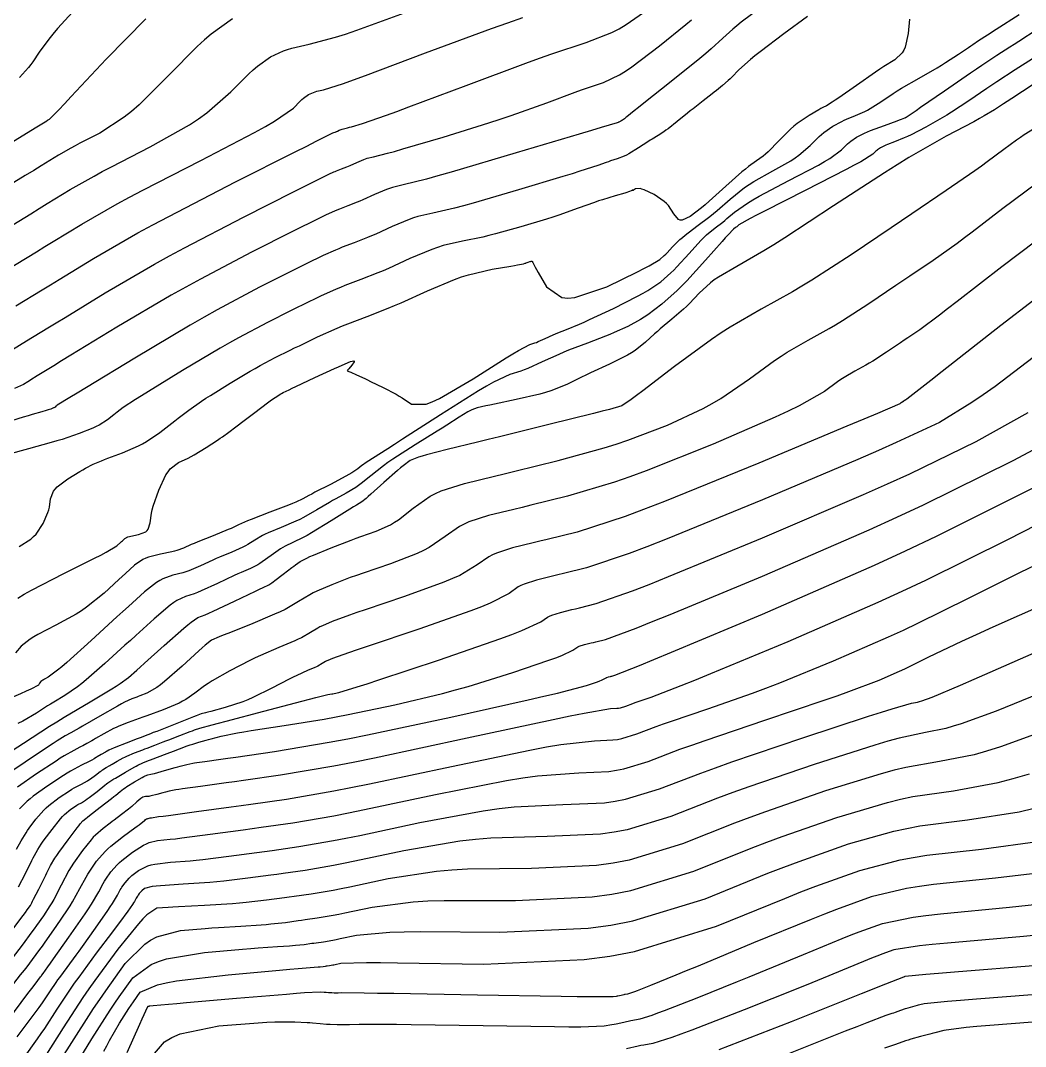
# Model space of a CAD drawing. Header units: metres. Extents: x 837475 to 838479, y 1189012 to 1191015.
# Drawn here: x 837658.2 to 837728.4, y 1190255.2 to 1190326.8 of the extents above; entities that cross this region are included whole.
import ezdxf

# ---------------------------------------------------------------- set-up
doc = ezdxf.new("R2010")
doc.units = ezdxf.units.M
doc.header["$LTSCALE"] = 0.3
doc.layers.add('COTAS 10', color=1, linetype='Continuous')
doc.layers.add('COTAS INT', color=252, linetype='Continuous')

msp = doc.modelspace()

# ---------------------------------------------------------------- linework, layer by layer
at = {"layer": 'COTAS 10'}
for points in [[(837657.892, 1190306.914), (837659.728, 1190308.038), (837660.301, 1190308.389), (837660.903, 1190308.756), (837663.312, 1190310.223), (837666.409, 1190312.001), (837667.444, 1190312.565), (837668.557, 1190313.16), (837673.216, 1190315.564), (837677.387, 1190317.669), (837678.19, 1190318.074), (837678.842, 1190318.403), (837679.928, 1190318.949), (837680.021, 1190318.99), (837680.073, 1190319.012), (837680.166, 1190319.047), (837680.267, 1190319.086), (837680.298, 1190319.099), (837680.33, 1190319.113), (837680.456, 1190319.171), (837680.585, 1190319.226), (837680.653, 1190319.248), (837680.767, 1190319.275), (837681.036, 1190319.343), (837681.166, 1190319.38), (837681.321, 1190319.424), (837682.084, 1190319.649), (837683.754, 1190320.224), (837684.482, 1190320.489), (837685.324, 1190320.8), (837689.323, 1190322.307), (837693.495, 1190323.865), (837694.447, 1190324.208), (837695.31, 1190324.513), (837697.693, 1190325.297), (837699.498, 1190326.008), (837699.998, 1190326.267), (837700.497, 1190326.553), (837702.297, 1190327.812)], [(837662.366, 1190328.011), (837660.802, 1190326.277), (837660.471, 1190325.89), (837660.183, 1190325.542), (837659.51, 1190324.62), (837659.066, 1190323.948), (837658.923, 1190323.759), (837658.771, 1190323.568), (837658.149, 1190322.866)], [(837658.123, 1190290.112), (837658.939, 1190290.625), (837659.129, 1190290.794), (837659.303, 1190290.974), (837659.8, 1190291.721), (837660.118, 1190292.483), (837660.18, 1190292.673), (837660.23, 1190292.853), (837660.314, 1190293.429), (837660.504, 1190293.959), (837660.621, 1190294.111), (837660.766, 1190294.265), (837661.522, 1190294.839), (837662.361, 1190295.352), (837662.56, 1190295.467), (837662.743, 1190295.571), (837663.28, 1190295.849), (837663.863, 1190296.095), (837664.075, 1190296.179), (837664.309, 1190296.269), (837665.335, 1190296.65), (837666.444, 1190297.125), (837666.73, 1190297.274), (837667.006, 1190297.431), (837667.929, 1190298.063), (837668.766, 1190298.719), (837668.989, 1190298.892), (837669.208, 1190299.06), (837669.967, 1190299.635), (837670.853, 1190300.256), (837671.152, 1190300.454), (837671.475, 1190300.663), (837672.837, 1190301.511), (837674.244, 1190302.346), (837674.595, 1190302.548), (837674.929, 1190302.736), (837675.996, 1190303.305), (837677.033, 1190303.819), (837677.347, 1190303.973), (837677.674, 1190304.131), (837678.952, 1190304.74), (837680.308, 1190305.348), (837680.683, 1190305.506), (837681.058, 1190305.659), (837682.409, 1190306.172), (837683.877, 1190306.741), (837684.324, 1190306.929), (837684.789, 1190307.13), (837686.618, 1190307.967), (837688.494, 1190308.76), (837688.989, 1190308.933), (837689.473, 1190309.087), (837691.136, 1190309.475), (837692.44, 1190309.688), (837692.699, 1190309.732), (837692.913, 1190309.769), (837693.319, 1190309.848), (837693.439, 1190309.886), (837693.475, 1190309.897), (837693.51, 1190309.91), (837693.645, 1190309.958), (837693.756, 1190309.998), (837693.776, 1190310.005), (837693.792, 1190310.01), (837693.811, 1190310.013), (837693.812, 1190310.011), (837693.858, 1190310.034), (837693.904, 1190310.035), (837693.916, 1190310.026), (837693.928, 1190310.014), (837693.97, 1190309.937), (837694.14, 1190309.614), (837694.233, 1190309.447), (837694.346, 1190309.245), (837694.921, 1190308.234), (837695.997, 1190307.486), (837696.426, 1190307.451), (837696.912, 1190307.49), (837699.141, 1190308.25), (837701.289, 1190309.299), (837701.724, 1190309.519), (837702.09, 1190309.709), (837702.835, 1190310.143), (837703.151, 1190310.425), (837703.246, 1190310.519), (837703.345, 1190310.62), (837703.73, 1190311.042), (837704.236, 1190311.546), (837704.411, 1190311.697), (837704.601, 1190311.855), (837705.417, 1190312.468), (837706.331, 1190313.153), (837706.584, 1190313.356), (837706.836, 1190313.564), (837707.749, 1190314.364), (837708.759, 1190315.177), (837709.074, 1190315.394), (837709.404, 1190315.606), (837710.722, 1190316.344), (837711.984, 1190317.051), (837712.279, 1190317.244), (837712.549, 1190317.436), (837713.327, 1190318.122), (837713.949, 1190318.74), (837714.121, 1190318.889), (837714.294, 1190319.029), (837714.915, 1190319.456), (837715.535, 1190319.792), (837715.706, 1190319.875), (837715.877, 1190319.954), (837716.494, 1190320.201), (837717.139, 1190320.483), (837717.327, 1190320.583), (837717.52, 1190320.693), (837718.254, 1190321.171), (837719.131, 1190321.753), (837719.415, 1190321.929), (837719.716, 1190322.111), (837720.949, 1190322.823), (837722.188, 1190323.536), (837722.493, 1190323.719), (837722.781, 1190323.896), (837723.682, 1190324.486), (837724.38, 1190324.966), (837724.539, 1190325.075), (837724.684, 1190325.173), (837725.086, 1190325.439), (837725.707, 1190325.839), (837726.323, 1190326.236), (837727.923, 1190327.267)], [(837656.844, 1190275.34), (837658.413, 1190276.364), (837660.24, 1190277.553), (837660.745, 1190277.871), (837661.249, 1190278.183), (837663.066, 1190279.267), (837664.582, 1190280.165), (837664.897, 1190280.359), (837665.166, 1190280.531), (837665.759, 1190280.954), (837666.32, 1190281.463), (837666.568, 1190281.688), (837666.858, 1190281.95), (837668.241, 1190283.201), (837669.605, 1190284.406), (837669.882, 1190284.638), (837670.115, 1190284.827), (837670.595, 1190285.146), (837671.105, 1190285.342), (837671.358, 1190285.454), (837671.659, 1190285.591), (837673.15, 1190286.292), (837674.617, 1190286.992), (837674.904, 1190287.128), (837675.138, 1190287.239), (837675.55, 1190287.432), (837675.748, 1190287.562), (837675.846, 1190287.634), (837675.963, 1190287.722), (837676.544, 1190288.168), (837677.154, 1190288.637), (837677.29, 1190288.74), (837677.411, 1190288.831), (837677.727, 1190289.062), (837678.197, 1190289.301), (837678.414, 1190289.398), (837678.669, 1190289.508), (837679.907, 1190290.015), (837681.292, 1190290.555), (837681.64, 1190290.687), (837681.972, 1190290.81), (837683.044, 1190291.187), (837684.029, 1190291.63), (837684.307, 1190291.794), (837684.586, 1190291.977), (837685.614, 1190292.788), (837686.799, 1190293.618), (837687.178, 1190293.813), (837687.58, 1190293.993), (837689.214, 1190294.516), (837691.297, 1190295.02), (837691.982, 1190295.187), (837692.713, 1190295.367), (837695.743, 1190296.117), (837698.942, 1190297), (837699.78, 1190297.264), (837700.597, 1190297.536), (837703.376, 1190298.588), (837705.862, 1190299.755), (837706.495, 1190300.099), (837707.104, 1190300.453), (837709.102, 1190301.809), (837710.847, 1190303.085), (837711.297, 1190303.388), (837711.732, 1190303.67), (837713.181, 1190304.506), (837714.656, 1190305.324), (837715.108, 1190305.594), (837715.578, 1190305.882), (837717.43, 1190307.081), (837719.317, 1190308.349), (837719.809, 1190308.681), (837720.288, 1190309.005), (837721.908, 1190310.107), (837723.588, 1190311.301), (837724.104, 1190311.682), (837724.643, 1190312.087), (837726.773, 1190313.731), (837729.138, 1190315.483)], [(837658.073, 1190266.332), (837658.551, 1190267.275), (837659.002, 1190268.169), (837659.1, 1190268.362), (837659.188, 1190268.531), (837659.409, 1190268.943), (837659.653, 1190269.316), (837659.755, 1190269.46), (837659.872, 1190269.622), (837660.416, 1190270.353), (837661.005, 1190271.084), (837661.15, 1190271.246), (837661.287, 1190271.389), (837661.715, 1190271.758), (837662.059, 1190271.982), (837662.142, 1190272.033), (837662.221, 1190272.08), (837662.463, 1190272.213), (837662.758, 1190272.397), (837662.87, 1190272.476), (837662.995, 1190272.569), (837663.559, 1190273.006), (837664.102, 1190273.434), (837664.215, 1190273.521), (837664.31, 1190273.594), (837664.519, 1190273.744), (837664.736, 1190273.873), (837664.837, 1190273.933), (837664.956, 1190274.004), (837665.532, 1190274.349), (837666.139, 1190274.701), (837666.277, 1190274.777), (837666.402, 1190274.844), (837666.744, 1190275.005), (837667.134, 1190275.154), (837667.288, 1190275.213), (837667.464, 1190275.279), (837668.266, 1190275.582), (837669.065, 1190275.884), (837669.238, 1190275.949), (837669.39, 1190276.007), (837669.764, 1190276.152), (837670.045, 1190276.252), (837670.138, 1190276.282), (837670.237, 1190276.312), (837670.65, 1190276.431), (837671.168, 1190276.572), (837671.334, 1190276.617), (837671.509, 1190276.664), (837672.22, 1190276.855), (837673.363, 1190277.095), (837673.81, 1190277.174), (837674.313, 1190277.257), (837676.604, 1190277.604), (837679.409, 1190278.056), (837680.237, 1190278.207), (837681.087, 1190278.369), (837684.344, 1190279.045), (837687.678, 1190279.846), (837688.576, 1190280.086), (837689.464, 1190280.335), (837692.583, 1190281.3), (837695.081, 1190282.16), (837695.578, 1190282.342), (837695.99, 1190282.5), (837696.775, 1190282.867), (837697.04, 1190283.053), (837697.125, 1190283.097), (837697.215, 1190283.137), (837697.582, 1190283.255), (837698.049, 1190283.368), (837698.202, 1190283.405), (837698.366, 1190283.445), (837699.046, 1190283.613), (837701.18, 1190284.404), (837702.261, 1190284.837), (837703.555, 1190285.363), (837710, 1190288.035), (837717.448, 1190291.266), (837719.374, 1190292.145), (837721.242, 1190293.017), (837727.497, 1190296.109), (837732.473, 1190298.76)], [(837657.987, 1190255.858), (837659.241, 1190257.55), (837659.51, 1190257.92), (837659.745, 1190258.248), (837660.312, 1190259.077), (837660.698, 1190259.663), (837660.819, 1190259.837), (837660.947, 1190260.016), (837661.458, 1190260.707), (837662.1, 1190261.57), (837662.309, 1190261.857), (837662.532, 1190262.166), (837663.451, 1190263.456), (837664.299, 1190264.678), (837664.477, 1190264.944), (837664.631, 1190265.178), (837664.98, 1190265.763), (837665.176, 1190266.127), (837665.233, 1190266.222), (837665.291, 1190266.314), (837665.507, 1190266.626), (837665.787, 1190266.938), (837665.885, 1190267.03), (837665.992, 1190267.124), (837666.451, 1190267.486), (837667.106, 1190267.803), (837667.337, 1190267.869), (837667.588, 1190267.925), (837668.673, 1190268.051), (837670.044, 1190268.154), (837670.476, 1190268.197), (837670.93, 1190268.245), (837672.761, 1190268.471), (837674.713, 1190268.736), (837675.245, 1190268.809), (837675.772, 1190268.882), (837677.644, 1190269.147), (837680.06, 1190269.564), (837680.93, 1190269.734), (837681.889, 1190269.927), (837686.078, 1190270.82), (837690.508, 1190271.65), (837691.617, 1190271.803), (837692.676, 1190271.923), (837696.078, 1190272.079), (837698.981, 1190272.211), (837699.725, 1190272.316), (837700.443, 1190272.45), (837702.821, 1190273.18), (837705.699, 1190274.287), (837706.732, 1190274.658), (837707.868, 1190275.059), (837712.821, 1190276.74), (837717.405, 1190278.246), (837718.307, 1190278.535), (837719.05, 1190278.769), (837720.406, 1190279.155), (837720.821, 1190279.238), (837720.971, 1190279.282), (837721.135, 1190279.333), (837721.854, 1190279.594), (837723.822, 1190280.43), (837724.774, 1190280.844), (837725.903, 1190281.338), (837731.449, 1190283.784)], [(837664.031, 1190254.868), (837664.225, 1190255.246), (837664.42, 1190255.611), (837665.124, 1190256.82), (837665.775, 1190257.834), (837665.936, 1190258.075), (837666.089, 1190258.3), (837666.571, 1190258.972), (837667.772, 1190259.503), (837668.379, 1190259.638), (837669.104, 1190259.769), (837672.71, 1190260.201), (837676.293, 1190260.525), (837677.004, 1190260.589), (837677.592, 1190260.641), (837678.7, 1190260.732), (837678.985, 1190260.75), (837679.055, 1190260.755), (837679.122, 1190260.761), (837679.33, 1190260.784), (837679.511, 1190260.809), (837679.56, 1190260.815), (837679.609, 1190260.822), (837679.782, 1190260.847), (837680.006, 1190260.885), (837680.086, 1190260.901), (837680.175, 1190260.919), (837680.563, 1190261.002), (837682.364, 1190261.051), (837683.344, 1190261.048), (837684.532, 1190261.037), (837690.563, 1190260.939), (837697.548, 1190261.257), (837699.338, 1190261.508), (837701.066, 1190261.831), (837706.79, 1190263.587), (837711.558, 1190265.535), (837712.685, 1190265.979), (837713.727, 1190266.381), (837716.79, 1190267.486), (837719.624, 1190268.223), (837720.521, 1190268.392), (837721.468, 1190268.547), (837725.296, 1190268.98), (837729.353, 1190269.531)], [(837711.736, 1190254.659), (837715.807, 1190256.274), (837716.622, 1190256.595), (837717.301, 1190256.862), (837718.629, 1190257.367), (837719.057, 1190257.511), (837719.168, 1190257.55), (837719.278, 1190257.588), (837719.649, 1190257.719), (837719.995, 1190257.838), (837720.088, 1190257.868), (837720.18, 1190257.897), (837720.504, 1190257.99), (837720.818, 1190258.072), (837720.904, 1190258.095), (837720.99, 1190258.117), (837721.298, 1190258.195), (837722.914, 1190258.358), (837723.824, 1190258.433), (837724.936, 1190258.521), (837730.622, 1190258.948)]]:
    msp.add_lwpolyline(points, dxfattribs=at)
at = {"layer": 'COTAS INT'}
for points in [[(837709.948, 1190327.801), (837708.519, 1190326.718), (837708.207, 1190326.47), (837707.931, 1190326.244), (837707.239, 1190325.613), (837706.41, 1190324.854), (837706.048, 1190324.547), (837705.628, 1190324.197), (837703.636, 1190322.584), (837701.72, 1190321.057), (837701.349, 1190320.761), (837701.047, 1190320.521), (837700.532, 1190320.112), (837700.469, 1190320.062), (837700.451, 1190320.048), (837700.433, 1190320.033), (837700.368, 1190319.981), (837700.31, 1190319.935), (837700.297, 1190319.925), (837700.284, 1190319.916), (837700.247, 1190319.892), (837700.209, 1190319.869), (837700.197, 1190319.861), (837700.182, 1190319.852), (837700.122, 1190319.813), (837700.061, 1190319.775), (837700.031, 1190319.76), (837699.987, 1190319.743), (837699.945, 1190319.73), (837699.932, 1190319.725), (837699.918, 1190319.721), (837699.864, 1190319.701), (837698.745, 1190319.364), (837698.061, 1190319.159), (837697.214, 1190318.906), (837692.801, 1190317.587), (837688.262, 1190316.25), (837687.335, 1190315.985), (837686.552, 1190315.766), (837684.915, 1190315.355), (837684.181, 1190315.184), (837683.967, 1190315.116), (837683.749, 1190315.039), (837682.921, 1190314.689), (837682.114, 1190314.32), (837681.908, 1190314.231), (837681.711, 1190314.148), (837681.063, 1190313.897), (837680.467, 1190313.671), (837680.301, 1190313.603), (837680.136, 1190313.534), (837679.538, 1190313.265), (837678.375, 1190312.694), (837677.853, 1190312.434), (837677.245, 1190312.129), (837674.328, 1190310.661), (837670.771, 1190308.787), (837669.759, 1190308.227), (837668.736, 1190307.649), (837664.942, 1190305.412), (837661.735, 1190303.462), (837661.081, 1190303.064), (837660.529, 1190302.728), (837659.382, 1190302.028), (837658.939, 1190301.752), (837658.831, 1190301.683), (837658.729, 1190301.617), (837658.415, 1190301.408), (837657.792, 1190301.131)], [(837654.913, 1190316.687), (837659.24, 1190319.344), (837660.053, 1190319.844), (837660.105, 1190319.873), (837660.123, 1190319.883), (837660.143, 1190319.894), (837660.229, 1190319.938), (837660.895, 1190320.612), (837661.28, 1190321.019), (837661.753, 1190321.523), (837664.189, 1190324.139), (837666.96, 1190326.947)], [(837672.999, 1190326.945), (837671.518, 1190325.889), (837671.048, 1190325.485), (837670.552, 1190325.033), (837668.545, 1190322.999), (837666.485, 1190320.954), (837665.956, 1190320.495), (837665.445, 1190320.083), (837663.75, 1190318.983), (837662.348, 1190318.262), (837662.022, 1190318.088), (837661.723, 1190317.927), (837660.868, 1190317.438), (837659.655, 1190316.697), (837659.131, 1190316.376), (837658.526, 1190316.004), (837655.658, 1190314.244)], [(837656.403, 1190311.8), (837658.926, 1190313.349), (837659.521, 1190313.713), (837660.071, 1190314.05), (837661.683, 1190315.033), (837663.341, 1190315.98), (837663.921, 1190316.293), (837664.553, 1190316.629), (837667.271, 1190318.028), (837669.996, 1190319.555), (837670.631, 1190319.972), (837671.216, 1190320.386), (837672.9, 1190321.859), (837674.145, 1190323.119), (837674.452, 1190323.399), (837674.743, 1190323.65), (837675.661, 1190324.304), (837676.568, 1190324.718), (837676.852, 1190324.816), (837677.151, 1190324.907), (837678.35, 1190325.178), (837680.196, 1190325.666), (837680.903, 1190325.894), (837681.696, 1190326.163), (837685.264, 1190327.468)], [(837713.139, 1190327.13), (837711.489, 1190325.911), (837709.838, 1190324.66), (837709.478, 1190324.374), (837709.16, 1190324.113), (837708.36, 1190323.385), (837707.865, 1190322.877), (837707.739, 1190322.755), (837707.617, 1190322.64), (837707.217, 1190322.294), (837706.784, 1190321.951), (837706.641, 1190321.839), (837706.488, 1190321.72), (837705.855, 1190321.229), (837705.154, 1190320.68), (837704.959, 1190320.525), (837704.764, 1190320.368), (837704.053, 1190319.791), (837703.415, 1190319.284), (837703.264, 1190319.171), (837703.125, 1190319.071), (837702.717, 1190318.808), (837702.304, 1190318.563), (837702.162, 1190318.474), (837702.007, 1190318.376), (837701.345, 1190317.946), (837700.666, 1190317.528), (837700.5, 1190317.439), (837700.343, 1190317.36), (837699.859, 1190317.169), (837699.394, 1190317.028), (837699.25, 1190316.98), (837699.099, 1190316.929), (837698.501, 1190316.716), (837697.263, 1190316.31), (837696.71, 1190316.137), (837696.065, 1190315.939), (837692.974, 1190315.007), (837689.812, 1190314.09), (837689.123, 1190313.901), (837688.515, 1190313.74), (837686.988, 1190313.395), (837685.945, 1190313.151), (837685.641, 1190313.055), (837685.33, 1190312.946), (837684.153, 1190312.449), (837683.005, 1190311.924), (837682.714, 1190311.797), (837682.433, 1190311.679), (837681.512, 1190311.322), (837680.664, 1190311), (837680.428, 1190310.904), (837680.193, 1190310.805), (837679.343, 1190310.423), (837678.141, 1190309.839), (837677.684, 1190309.613), (837677.174, 1190309.359), (837674.884, 1190308.209), (837671.944, 1190306.64), (837671.024, 1190306.122), (837670.057, 1190305.568), (837666.184, 1190303.267), (837662.816, 1190301.217), (837662.168, 1190300.823), (837661.644, 1190300.503), (837660.781, 1190299.971), (837660.721, 1190299.926), (837660.687, 1190299.9), (837660.621, 1190299.848), (837660.536, 1190299.794), (837660.507, 1190299.779), (837660.475, 1190299.764), (837660.337, 1190299.708), (837660.143, 1190299.645), (837660.076, 1190299.625), (837660.004, 1190299.604), (837659.692, 1190299.519), (837659.029, 1190299.325), (837658.734, 1190299.236), (837658.39, 1190299.131), (837656.749, 1190298.621)], [(837657.147, 1190309.357), (837659.327, 1190310.694), (837659.911, 1190311.051), (837660.487, 1190311.403), (837662.497, 1190312.628), (837664.959, 1190314.033), (837665.82, 1190314.498), (837666.758, 1190314.997), (837670.792, 1190317.073), (837674.546, 1190319.027), (837675.307, 1190319.448), (837675.948, 1190319.817), (837677.256, 1190320.718), (837677.737, 1190321.206), (837677.856, 1190321.314), (837677.968, 1190321.411), (837678.323, 1190321.664), (837678.673, 1190321.823), (837678.783, 1190321.861), (837678.899, 1190321.897), (837679.362, 1190322.001), (837680.757, 1190322.449), (837681.46, 1190322.701), (837682.3, 1190323.008), (837686.478, 1190324.578), (837691.099, 1190326.29), (837692.218, 1190326.687), (837693.267, 1190327.051)], [(837720.267, 1190326.941), (837720.168, 1190325.93), (837719.957, 1190324.982), (837719.865, 1190324.772), (837719.758, 1190324.585), (837719.25, 1190324.099), (837718.47, 1190323.619), (837718.192, 1190323.435), (837717.886, 1190323.23), (837716.559, 1190322.307), (837715.325, 1190321.441), (837715.078, 1190321.272), (837714.873, 1190321.133), (837714.475, 1190320.888), (837714.209, 1190320.756), (837714.087, 1190320.689), (837713.944, 1190320.608), (837713.253, 1190320.208), (837712.425, 1190319.639), (837712.195, 1190319.452), (837711.966, 1190319.253), (837711.136, 1190318.43), (837710.395, 1190317.664), (837710.22, 1190317.502), (837710.06, 1190317.36), (837709.592, 1190317.03), (837709.034, 1190316.643), (837708.815, 1190316.467), (837708.569, 1190316.26), (837707.451, 1190315.264), (837706.28, 1190314.216), (837706.001, 1190313.976), (837705.741, 1190313.758), (837704.963, 1190313.154), (837704.391, 1190312.902), (837704.26, 1190312.907), (837704.14, 1190312.943), (837703.81, 1190313.343), (837703.445, 1190313.919), (837703.305, 1190314.067), (837703.147, 1190314.21), (837702.437, 1190314.684), (837701.738, 1190315.013), (837701.588, 1190315.065), (837701.456, 1190315.1), (837701.138, 1190315.083), (837700.992, 1190314.992), (837700.969, 1190314.979), (837700.954, 1190314.972), (837700.962, 1190314.993), (837700.987, 1190315.025), (837700.983, 1190315.025), (837700.973, 1190315.021), (837700.898, 1190314.975), (837700.653, 1190314.873), (837700.537, 1190314.834), (837700.399, 1190314.791), (837699.73, 1190314.595), (837698.842, 1190314.325), (837698.568, 1190314.235), (837698.28, 1190314.138), (837697.138, 1190313.73), (837695.781, 1190313.255), (837695.358, 1190313.116), (837694.915, 1190312.973), (837693.146, 1190312.427), (837691.363, 1190311.93), (837690.911, 1190311.817), (837690.477, 1190311.714), (837689.062, 1190311.435), (837687.709, 1190311.119), (837687.315, 1190310.994), (837686.912, 1190310.853), (837685.385, 1190310.208), (837683.897, 1190309.527), (837683.519, 1190309.363), (837683.155, 1190309.21), (837681.961, 1190308.747), (837680.861, 1190308.33), (837680.556, 1190308.205), (837680.251, 1190308.077), (837679.147, 1190307.581), (837677.907, 1190306.985), (837677.516, 1190306.793), (837677.103, 1190306.589), (837675.44, 1190305.757), (837673.436, 1190304.688), (837672.809, 1190304.335), (837672.15, 1190303.957), (837669.51, 1190302.389), (837667.145, 1190300.94), (837666.66, 1190300.638), (837666.248, 1190300.379), (837665.374, 1190299.803), (837664.965, 1190299.493), (837664.847, 1190299.403), (837664.727, 1190299.31), (837664.275, 1190298.956), (837663.692, 1190298.584), (837663.488, 1190298.479), (837663.267, 1190298.374), (837662.316, 1190297.99), (837661.121, 1190297.59), (837660.745, 1190297.475), (837660.35, 1190297.358), (837658.763, 1190296.92), (837657.328, 1190296.52)], [(837657.661, 1190303.863), (837658.637, 1190304.471), (837660.128, 1190305.383), (837660.691, 1190305.726), (837661.319, 1190306.109), (837664.127, 1190307.817), (837667.572, 1190309.825), (837668.602, 1190310.396), (837669.664, 1190310.973), (837673.772, 1190313.113), (837677.316, 1190314.899), (837678.022, 1190315.254), (837678.608, 1190315.548), (837679.733, 1190316.107), (837680.079, 1190316.262), (837680.174, 1190316.302), (837680.27, 1190316.341), (837680.615, 1190316.472), (837680.989, 1190316.617), (837681.103, 1190316.665), (837681.222, 1190316.717), (837681.688, 1190316.93), (837682.167, 1190317.132), (837682.293, 1190317.177), (837682.417, 1190317.216), (837682.841, 1190317.315), (837683.836, 1190317.567), (837684.319, 1190317.703), (837684.893, 1190317.867), (837687.715, 1190318.699), (837690.899, 1190319.686), (837691.7, 1190319.948), (837692.466, 1190320.205), (837694.942, 1190321.093), (837696.919, 1190321.831), (837697.369, 1190321.993), (837697.778, 1190322.138), (837698.907, 1190322.509), (837700.027, 1190323.057), (837700.43, 1190323.312), (837700.874, 1190323.613), (837702.813, 1190325.076), (837704.66, 1190326.569), (837705.046, 1190326.889)], [(837658.027, 1190286.497), (837658.47, 1190286.774), (837658.968, 1190287.065), (837661.225, 1190288.225), (837663.387, 1190289.282), (837663.825, 1190289.507), (837664.193, 1190289.702), (837664.943, 1190290.163), (837665.205, 1190290.403), (837665.267, 1190290.459), (837665.323, 1190290.51), (837665.484, 1190290.656), (837665.711, 1190290.771), (837665.808, 1190290.802), (837665.92, 1190290.833), (837666.449, 1190290.943), (837666.953, 1190291.133), (837667.05, 1190291.215), (837667.127, 1190291.31), (837667.251, 1190291.756), (837667.345, 1190292.428), (837667.404, 1190292.665), (837667.477, 1190292.924), (837667.86, 1190294.04), (837668.363, 1190295.102), (837668.511, 1190295.326), (837668.664, 1190295.52), (837669.25, 1190295.969), (837669.918, 1190296.283), (837670.123, 1190296.393), (837670.337, 1190296.512), (837671.179, 1190297.024), (837671.969, 1190297.54), (837672.148, 1190297.661), (837672.311, 1190297.773), (837672.76, 1190298.102), (837673.242, 1190298.474), (837673.426, 1190298.614), (837673.632, 1190298.77), (837674.559, 1190299.466), (837675.457, 1190300.132), (837675.644, 1190300.269), (837675.805, 1190300.385), (837676.164, 1190300.633), (837676.337, 1190300.736), (837676.38, 1190300.76), (837676.421, 1190300.783), (837676.552, 1190300.853), (837676.962, 1190301.05), (837677.179, 1190301.152), (837677.44, 1190301.276), (837678.757, 1190301.898), (837680.119, 1190302.532), (837680.409, 1190302.664), (837680.661, 1190302.777), (837681.255, 1190303.025), (837681.48, 1190303.062), (837681.499, 1190303.042), (837681.499, 1190303.008), (837681.344, 1190302.776), (837681.125, 1190302.52), (837681.086, 1190302.471), (837681.055, 1190302.433), (837681.02, 1190302.372), (837681.134, 1190302.332), (837681.197, 1190302.306), (837681.274, 1190302.273), (837681.665, 1190302.099), (837682.243, 1190301.83), (837682.438, 1190301.737), (837682.647, 1190301.636), (837683.526, 1190301.206), (837684.423, 1190300.735), (837684.645, 1190300.608), (837684.854, 1190300.483), (837685.511, 1190300.044), (837686.522, 1190300.053), (837686.955, 1190300.21), (837687.454, 1190300.435), (837689.806, 1190301.804), (837692.107, 1190303.273), (837692.573, 1190303.559), (837692.965, 1190303.794), (837693.763, 1190304.21), (837694.119, 1190304.321), (837694.232, 1190304.364), (837694.352, 1190304.413), (837694.836, 1190304.632), (837695.385, 1190304.882), (837695.545, 1190304.95), (837695.709, 1190305.018), (837696.331, 1190305.258), (837697.228, 1190305.628), (837697.564, 1190305.779), (837697.939, 1190305.949), (837699.614, 1190306.738), (837701.29, 1190307.582), (837701.666, 1190307.789), (837702.003, 1190307.983), (837702.903, 1190308.584), (837703.601, 1190309.207), (837703.812, 1190309.415), (837704.03, 1190309.638), (837704.881, 1190310.573), (837705.707, 1190311.478), (837705.91, 1190311.683), (837706.102, 1190311.868), (837706.702, 1190312.371), (837707.229, 1190312.766), (837707.374, 1190312.883), (837707.52, 1190313.003), (837708.046, 1190313.464), (837708.949, 1190314.094), (837709.333, 1190314.321), (837709.774, 1190314.57), (837711.852, 1190315.658), (837713.909, 1190316.741), (837714.337, 1190316.987), (837714.704, 1190317.209), (837715.518, 1190317.815), (837715.933, 1190318.227), (837716.048, 1190318.326), (837716.162, 1190318.419), (837716.577, 1190318.704), (837717.125, 1190318.976), (837717.325, 1190319.062), (837717.545, 1190319.152), (837718.513, 1190319.514), (837719.404, 1190319.832), (837719.576, 1190319.894), (837719.715, 1190319.945), (837719.949, 1190320.034), (837719.975, 1190320.051), (837719.983, 1190320.056), (837719.992, 1190320.061), (837720.028, 1190320.082), (837720.463, 1190320.38), (837720.723, 1190320.559), (837721.044, 1190320.781), (837722.709, 1190321.935), (837724.523, 1190323.184), (837724.938, 1190323.467), (837725.314, 1190323.722), (837726.359, 1190324.414), (837727.276, 1190325.003), (837727.572, 1190325.194), (837727.887, 1190325.397), (837729.175, 1190326.227)], [(837728.845, 1190324.168), (837727.633, 1190323.388), (837726.355, 1190322.555), (837726.005, 1190322.322), (837725.657, 1190322.089), (837724.414, 1190321.24), (837723.201, 1190320.435), (837722.872, 1190320.23), (837722.546, 1190320.033), (837721.395, 1190319.385), (837720.374, 1190318.865), (837720.131, 1190318.748), (837719.904, 1190318.643), (837719.227, 1190318.364), (837718.73, 1190318.179), (837718.618, 1190318.133), (837718.516, 1190318.089), (837718.238, 1190317.952), (837718.031, 1190317.81), (837717.974, 1190317.763), (837717.916, 1190317.713), (837717.709, 1190317.507), (837716.858, 1190316.981), (837716.395, 1190316.729), (837715.833, 1190316.431), (837712.982, 1190314.973), (837710.145, 1190313.533), (837709.592, 1190313.248), (837709.139, 1190313.011), (837708.343, 1190312.564), (837708.204, 1190312.442), (837708.165, 1190312.41), (837708.127, 1190312.379), (837707.987, 1190312.275), (837707.603, 1190311.882), (837707.409, 1190311.669), (837707.178, 1190311.411), (837706.032, 1190310.103), (837704.715, 1190308.656), (837704.377, 1190308.31), (837704.051, 1190307.988), (837702.97, 1190307.024), (837701.995, 1190306.294), (837701.736, 1190306.119), (837701.481, 1190305.957), (837700.601, 1190305.471), (837699.651, 1190305.046), (837699.353, 1190304.922), (837699.04, 1190304.796), (837697.78, 1190304.316), (837696.47, 1190303.812), (837696.125, 1190303.669), (837695.788, 1190303.526), (837694.632, 1190302.998), (837693.613, 1190302.537), (837693.362, 1190302.435), (837693.124, 1190302.344), (837692.374, 1190302.11), (837691.226, 1190301.581), (837690.737, 1190301.305), (837690.173, 1190300.972), (837687.517, 1190299.301), (837684.878, 1190297.591), (837684.325, 1190297.234), (837683.849, 1190296.927), (837682.77, 1190296.241), (837682.264, 1190295.915), (837682.148, 1190295.836), (837682.044, 1190295.762), (837681.755, 1190295.533), (837681.328, 1190295.246), (837681.136, 1190295.135), (837680.913, 1190295.01), (837679.84, 1190294.444), (837678.765, 1190293.889), (837678.54, 1190293.771), (837678.347, 1190293.668), (837677.912, 1190293.425), (837677.42, 1190293.195), (837677.19, 1190293.1), (837676.919, 1190292.993), (837675.605, 1190292.493), (837674.312, 1190292.002), (837674.055, 1190291.901), (837673.842, 1190291.814), (837673.436, 1190291.624), (837673.092, 1190291.45), (837672.917, 1190291.374), (837672.708, 1190291.285), (837671.667, 1190290.862), (837670.578, 1190290.423), (837670.339, 1190290.324), (837670.127, 1190290.236), (837669.587, 1190289.997), (837669.118, 1190289.827), (837668.952, 1190289.782), (837668.769, 1190289.736), (837667.973, 1190289.578), (837667.149, 1190289.363), (837666.948, 1190289.282), (837666.759, 1190289.193), (837666.174, 1190288.792), (837665.537, 1190288.215), (837665.315, 1190288.013), (837665.074, 1190287.793), (837664.039, 1190286.849), (837662.818, 1190285.859), (837662.458, 1190285.61), (837662.09, 1190285.371), (837660.685, 1190284.602), (837659.422, 1190283.952), (837659.144, 1190283.79), (837658.896, 1190283.635), (837658.259, 1190283.138), (837657.871, 1190282.691)], [(837728.906, 1190322.363), (837727.409, 1190321.397), (837727.094, 1190321.193), (837726.822, 1190321.015), (837726.201, 1190320.602), (837725.478, 1190320.175), (837725.142, 1190319.989), (837724.748, 1190319.774), (837722.834, 1190318.751), (837720.228, 1190317.267), (837719.398, 1190316.76), (837718.52, 1190316.213), (837714.958, 1190313.89), (837711.567, 1190311.663), (837710.798, 1190311.175), (837710.102, 1190310.743), (837708.201, 1190309.649), (837706.935, 1190308.92), (837706.639, 1190308.718), (837706.367, 1190308.517), (837705.581, 1190307.79), (837704.905, 1190307.07), (837704.701, 1190306.873), (837704.49, 1190306.677), (837703.672, 1190305.975), (837702.866, 1190305.306), (837702.664, 1190305.13), (837702.471, 1190304.958), (837701.848, 1190304.37), (837701.118, 1190303.793), (837700.858, 1190303.628), (837700.571, 1190303.46), (837699.326, 1190302.834), (837698.009, 1190302.228), (837697.678, 1190302.073), (837697.361, 1190301.923), (837696.336, 1190301.428), (837695.229, 1190300.985), (837694.861, 1190300.868), (837694.466, 1190300.754), (837692.815, 1190300.364), (837691.287, 1190300.05), (837690.968, 1190299.983), (837690.696, 1190299.926), (837690.09, 1190299.792), (837689.71, 1190299.647), (837689.58, 1190299.582), (837689.44, 1190299.506), (837688.842, 1190299.143), (837687.962, 1190298.581), (837687.643, 1190298.381), (837687.292, 1190298.161), (837685.751, 1190297.202), (837684.211, 1190296.211), (837683.86, 1190295.971), (837683.541, 1190295.744), (837682.663, 1190295.049), (837681.994, 1190294.498), (837681.807, 1190294.363), (837681.62, 1190294.235), (837680.94, 1190293.836), (837680.212, 1190293.443), (837679.995, 1190293.319), (837679.771, 1190293.189), (837678.905, 1190292.662), (837677.969, 1190292.129), (837677.701, 1190291.993), (837677.429, 1190291.864), (837676.413, 1190291.441), (837675.498, 1190291.069), (837675.289, 1190290.972), (837675.099, 1190290.876), (837674.576, 1190290.553), (837674.087, 1190290.237), (837673.919, 1190290.148), (837673.737, 1190290.057), (837672.961, 1190289.718), (837672.098, 1190289.362), (837671.86, 1190289.259), (837671.624, 1190289.154), (837670.775, 1190288.762), (837669.965, 1190288.415), (837669.754, 1190288.339), (837669.547, 1190288.272), (837668.847, 1190288.101), (837668.138, 1190287.851), (837667.926, 1190287.734), (837667.708, 1190287.597), (837666.863, 1190286.929), (837665.751, 1190285.92), (837665.364, 1190285.567), (837664.942, 1190285.184), (837663.136, 1190283.535), (837661.442, 1190282.015), (837661.092, 1190281.712), (837660.793, 1190281.461), (837660.146, 1190280.978), (837659.877, 1190280.84), (837659.818, 1190280.806), (837659.765, 1190280.773), (837659.63, 1190280.667), (837659.547, 1190280.572), (837659.528, 1190280.546), (837659.51, 1190280.52), (837659.458, 1190280.425), (837658.93, 1190280.142), (837658.611, 1190279.997), (837658.218, 1190279.822), (837656.176, 1190278.951)], [(837729.285, 1190319.478), (837728.275, 1190318.852), (837728.007, 1190318.674), (837727.744, 1190318.494), (837726.839, 1190317.823), (837725.694, 1190316.968), (837725.28, 1190316.672), (837724.824, 1190316.349), (837722.826, 1190314.966), (837720.426, 1190313.335), (837719.717, 1190312.855), (837718.988, 1190312.363), (837716.194, 1190310.486), (837713.452, 1190308.711), (837712.756, 1190308.283), (837712.087, 1190307.884), (837709.903, 1190306.673), (837707.757, 1190305.434), (837707.113, 1190305.017), (837706.447, 1190304.568), (837703.862, 1190302.679), (837701.641, 1190300.98), (837701.204, 1190300.65), (837700.845, 1190300.381), (837700.191, 1190299.92), (837699.317, 1190299.682), (837698.818, 1190299.554), (837698.209, 1190299.4), (837695.082, 1190298.617), (837691.651, 1190297.768), (837690.85, 1190297.57), (837690.114, 1190297.39), (837687.99, 1190296.876), (837686.557, 1190296.51), (837686.256, 1190296.423), (837685.996, 1190296.342), (837685.403, 1190296.102), (837684.926, 1190295.744), (837684.739, 1190295.59), (837684.528, 1190295.411), (837683.571, 1190294.565), (837682.66, 1190293.75), (837682.478, 1190293.591), (837682.328, 1190293.46), (837682.04, 1190293.228), (837681.659, 1190292.998), (837681.449, 1190292.868), (837681.195, 1190292.71), (837679.898, 1190291.9), (837678.519, 1190291.062), (837678.212, 1190290.886), (837677.938, 1190290.735), (837677.221, 1190290.389), (837676.683, 1190290.136), (837676.522, 1190290.042), (837676.357, 1190289.939), (837675.717, 1190289.482), (837675.083, 1190289.025), (837674.922, 1190288.921), (837674.766, 1190288.828), (837674.256, 1190288.575), (837673.618, 1190288.3), (837673.382, 1190288.193), (837673.12, 1190288.073), (837671.962, 1190287.527), (837670.812, 1190287.003), (837670.556, 1190286.896), (837670.326, 1190286.807), (837669.721, 1190286.623), (837669.127, 1190286.339), (837668.904, 1190286.186), (837668.656, 1190286.001), (837667.552, 1190285.065), (837666.251, 1190283.886), (837665.88, 1190283.549), (837665.503, 1190283.206), (837664.102, 1190281.929), (837662.799, 1190280.789), (837662.484, 1190280.533), (837662.19, 1190280.304), (837661.294, 1190279.691), (837660.527, 1190279.233), (837660.314, 1190279.101), (837660.101, 1190278.968), (837659.33, 1190278.466), (837658.367, 1190277.907), (837658.033, 1190277.738)], [(837730.325, 1190312.353), (837726.707, 1190309.64), (837723.592, 1190307.205), (837722.929, 1190306.693), (837722.352, 1190306.252), (837720.991, 1190305.248), (837720.15, 1190304.676), (837719.901, 1190304.508), (837719.645, 1190304.335), (837718.665, 1190303.677), (837717.704, 1190303.054), (837717.46, 1190302.904), (837717.225, 1190302.764), (837716.459, 1190302.34), (837715.707, 1190301.905), (837715.481, 1190301.759), (837715.248, 1190301.602), (837714.341, 1190300.939), (837712.567, 1190299.927), (837711.786, 1190299.549), (837710.88, 1190299.128), (837706.561, 1190297.255), (837701.877, 1190295.389), (837700.741, 1190294.973), (837699.675, 1190294.6), (837696.403, 1190293.616), (837693.844, 1190292.983), (837693.226, 1190292.831), (837692.648, 1190292.689), (837690.888, 1190292.264), (837689.507, 1190291.822), (837689.168, 1190291.67), (837688.847, 1190291.505), (837687.846, 1190290.804), (837686.726, 1190290.034), (837686.331, 1190289.827), (837685.899, 1190289.622), (837684.032, 1190288.902), (837682.12, 1190288.25), (837681.661, 1190288.087), (837681.231, 1190287.933), (837679.931, 1190287.44), (837678.905, 1190286.99), (837678.649, 1190286.862), (837678.404, 1190286.733), (837677.619, 1190286.255), (837676.674, 1190285.714), (837676.328, 1190285.546), (837675.945, 1190285.37), (837674.259, 1190284.667), (837672.671, 1190284.037), (837672.35, 1190283.907), (837672.081, 1190283.797), (837671.538, 1190283.558), (837671.099, 1190283.214), (837670.895, 1190283.037), (837670.656, 1190282.824), (837669.495, 1190281.76), (837668.269, 1190280.679), (837667.989, 1190280.456), (837667.735, 1190280.266), (837667.03, 1190279.853), (837666.544, 1190279.674), (837666.428, 1190279.632), (837666.319, 1190279.592), (837665.991, 1190279.475), (837665.478, 1190279.229), (837665.253, 1190279.108), (837664.992, 1190278.965), (837663.75, 1190278.258), (837662.541, 1190277.558), (837662.3, 1190277.419), (837662.1, 1190277.303), (837661.72, 1190277.084), (837661.59, 1190277.012), (837661.548, 1190276.99), (837661.503, 1190276.967), (837661.321, 1190276.876), (837660.772, 1190276.536), (837660.496, 1190276.356), (837660.166, 1190276.139), (837658.529, 1190275.045), (837656.913, 1190273.949)], [(837731.257, 1190309.073), (837726.641, 1190305.548), (837722.541, 1190302.323), (837721.753, 1190301.704), (837721.116, 1190301.204), (837720.073, 1190300.389), (837720.011, 1190300.346), (837719.993, 1190300.334), (837719.974, 1190300.321), (837719.901, 1190300.272), (837719.83, 1190300.226), (837719.812, 1190300.215), (837719.794, 1190300.205), (837719.682, 1190300.141), (837719.648, 1190300.119), (837719.581, 1190300.07), (837718.03, 1190299.401), (837717.077, 1190298.998), (837715.897, 1190298.501), (837709.745, 1190295.923), (837703.157, 1190293.243), (837701.702, 1190292.682), (837700.407, 1190292.2), (837697.064, 1190291.115), (837694.974, 1190290.598), (837694.47, 1190290.474), (837693.998, 1190290.359), (837692.561, 1190290.012), (837691.434, 1190289.651), (837691.157, 1190289.527), (837690.895, 1190289.392), (837690.078, 1190288.819), (837688.866, 1190288.092), (837688.355, 1190287.86), (837687.769, 1190287.614), (837685.019, 1190286.617), (837682.269, 1190285.69), (837681.682, 1190285.488), (837681.17, 1190285.31), (837679.955, 1190284.866), (837679.284, 1190284.572), (837679.116, 1190284.488), (837678.956, 1190284.403), (837678.443, 1190284.09), (837677.825, 1190283.737), (837677.598, 1190283.627), (837677.348, 1190283.512), (837676.246, 1190283.052), (837674.955, 1190282.503), (837674.586, 1190282.331), (837674.212, 1190282.151), (837672.821, 1190281.431), (837671.582, 1190280.72), (837671.304, 1190280.546), (837671.055, 1190280.382), (837670.39, 1190279.871), (837669.757, 1190279.422), (837669.528, 1190279.296), (837669.275, 1190279.169), (837668.166, 1190278.708), (837667.023, 1190278.288), (837666.749, 1190278.188), (837666.493, 1190278.096), (837665.721, 1190277.819), (837665.065, 1190277.558), (837664.883, 1190277.475), (837664.7, 1190277.388), (837664.035, 1190277.032), (837663.447, 1190276.692), (837663.313, 1190276.614), (837663.19, 1190276.543), (837662.849, 1190276.348), (837662.55, 1190276.184), (837662.454, 1190276.134), (837662.351, 1190276.081), (837661.933, 1190275.871), (837661.255, 1190275.481), (837660.989, 1190275.315), (837660.69, 1190275.124), (837659.325, 1190274.224), (837658.006, 1190273.309)], [(837729.792, 1190303.988), (837726.238, 1190301.288), (837725.401, 1190300.69), (837724.627, 1190300.158), (837722.362, 1190298.774), (837719.341, 1190297.361), (837718.091, 1190296.809), (837716.66, 1190296.187), (837710, 1190293.364), (837703.353, 1190290.643), (837701.931, 1190290.085), (837700.691, 1190289.613), (837697.724, 1190288.615), (837696.105, 1190288.214), (837695.714, 1190288.118), (837695.348, 1190288.028), (837694.235, 1190287.759), (837693.361, 1190287.48), (837693.146, 1190287.383), (837692.944, 1190287.279), (837692.31, 1190286.835), (837691.005, 1190286.149), (837690.379, 1190285.893), (837689.638, 1190285.607), (837686.006, 1190284.333), (837682.417, 1190283.13), (837681.703, 1190282.888), (837681.11, 1190282.687), (837679.979, 1190282.291), (837679.663, 1190282.153), (837679.584, 1190282.113), (837679.508, 1190282.074), (837679.267, 1190281.926), (837678.976, 1190281.76), (837678.869, 1190281.708), (837678.751, 1190281.654), (837678.232, 1190281.437), (837677.492, 1190281.107), (837677.235, 1190280.981), (837676.956, 1190280.839), (837675.758, 1190280.205), (837674.438, 1190279.552), (837674.081, 1190279.4), (837673.728, 1190279.26), (837672.486, 1190278.855), (837671.49, 1190278.589), (837671.292, 1190278.537), (837671.128, 1190278.493), (837670.82, 1190278.41), (837670.47, 1190278.28), (837670.281, 1190278.207), (837670.051, 1190278.118), (837668.887, 1190277.66), (837667.715, 1190277.198), (837667.481, 1190277.106), (837667.286, 1190277.03), (837666.907, 1190276.882), (837666.631, 1190276.776), (837666.5, 1190276.725), (837666.347, 1190276.666), (837665.596, 1190276.375), (837664.859, 1190276.087), (837664.713, 1190276.029), (837664.593, 1190275.981), (837664.372, 1190275.886), (837664.258, 1190275.818), (837664.206, 1190275.788), (837664.145, 1190275.752), (837663.851, 1190275.58), (837663.561, 1190275.408), (837663.502, 1190275.373), (837663.453, 1190275.343), (837663.353, 1190275.278), (837663.194, 1190275.19), (837663.107, 1190275.146), (837663.002, 1190275.093), (837662.468, 1190274.828), (837661.71, 1190274.413), (837661.463, 1190274.266), (837661.201, 1190274.104), (837660.122, 1190273.402), (837659.1, 1190272.669), (837658.874, 1190272.488), (837658.672, 1190272.316), (837658.149, 1190271.775)], [(837657.939, 1190268.974), (837658.259, 1190269.552), (837658.598, 1190270.101), (837658.706, 1190270.263), (837658.82, 1190270.429), (837659.282, 1190271.064), (837659.838, 1190271.7), (837660.012, 1190271.867), (837660.193, 1190272.029), (837660.918, 1190272.58), (837661.63, 1190273.043), (837661.803, 1190273.15), (837661.965, 1190273.247), (837662.465, 1190273.52), (837662.88, 1190273.745), (837662.989, 1190273.811), (837663.095, 1190273.88), (837663.456, 1190274.142), (837663.777, 1190274.389), (837663.858, 1190274.447), (837663.936, 1190274.501), (837664.185, 1190274.662), (837664.441, 1190274.812), (837664.522, 1190274.86), (837664.607, 1190274.911), (837664.952, 1190275.117), (837665.366, 1190275.341), (837665.495, 1190275.403), (837665.63, 1190275.465), (837666.17, 1190275.69), (837666.74, 1190275.91), (837666.894, 1190275.969), (837667.047, 1190276.027), (837667.587, 1190276.232), (837668.176, 1190276.457), (837668.36, 1190276.528), (837668.553, 1190276.603), (837669.326, 1190276.906), (837670.048, 1190277.185), (837670.209, 1190277.244), (837670.354, 1190277.296), (837670.735, 1190277.421), (837671.586, 1190277.649), (837672.026, 1190277.767), (837672.555, 1190277.908), (837675.204, 1190278.615), (837677.852, 1190279.315), (837678.38, 1190279.452), (837678.819, 1190279.564), (837679.663, 1190279.763), (837679.941, 1190279.807), (837680.023, 1190279.822), (837680.108, 1190279.838), (837680.431, 1190279.905), (837681.712, 1190280.302), (837682.401, 1190280.526), (837683.234, 1190280.8), (837687.45, 1190282.2), (837691.677, 1190283.655), (837692.517, 1190283.963), (837693.215, 1190284.23), (837694.542, 1190284.851), (837694.992, 1190285.166), (837695.136, 1190285.24), (837695.288, 1190285.308), (837695.908, 1190285.507), (837696.699, 1190285.698), (837696.958, 1190285.761), (837697.236, 1190285.83), (837698.385, 1190286.114), (837700.935, 1190287.009), (837702.096, 1190287.461), (837703.454, 1190288.003), (837710, 1190290.7), (837717.054, 1190293.727), (837718.732, 1190294.477), (837720.291, 1190295.189), (837724.929, 1190297.442), (837728.55, 1190299.459)], [(837657.544, 1190263.192), (837658.391, 1190264.33), (837658.554, 1190264.549), (837658.686, 1190264.727), (837658.904, 1190265.024), (837659.002, 1190265.218), (837659.058, 1190265.331), (837659.128, 1190265.469), (837659.484, 1190266.182), (837659.877, 1190266.969), (837659.969, 1190267.154), (837660.055, 1190267.325), (837660.302, 1190267.822), (837660.614, 1190268.345), (837660.739, 1190268.532), (837660.881, 1190268.737), (837661.536, 1190269.632), (837662.158, 1190270.451), (837662.279, 1190270.61), (837662.378, 1190270.738), (837662.552, 1190270.955), (837662.759, 1190271.114), (837662.879, 1190271.206), (837663.026, 1190271.32), (837663.781, 1190271.903), (837664.56, 1190272.51), (837664.721, 1190272.638), (837664.86, 1190272.749), (837665.164, 1190273.004), (837665.411, 1190273.192), (837665.513, 1190273.262), (837665.63, 1190273.338), (837666.175, 1190273.675), (837666.706, 1190273.983), (837666.813, 1190274.041), (837666.904, 1190274.088), (837667.092, 1190274.157), (837667.318, 1190274.198), (837667.433, 1190274.227), (837667.571, 1190274.263), (837668.261, 1190274.457), (837669.009, 1190274.67), (837669.184, 1190274.718), (837669.345, 1190274.761), (837669.811, 1190274.88), (837670.233, 1190274.968), (837670.367, 1190274.992), (837670.508, 1190275.015), (837671.078, 1190275.099), (837672.198, 1190275.255), (837672.686, 1190275.324), (837673.251, 1190275.404), (837675.933, 1190275.787), (837679.761, 1190276.431), (837681.048, 1190276.677), (837682.433, 1190276.951), (837688.258, 1190278.184), (837693.643, 1190279.389), (837694.752, 1190279.646), (837695.694, 1190279.87), (837697.716, 1190280.4), (837698.485, 1190280.665), (837698.638, 1190280.721), (837698.765, 1190280.77), (837699.007, 1190280.883), (837699.089, 1190280.94), (837699.115, 1190280.954), (837699.142, 1190280.966), (837699.255, 1190281.002), (837699.399, 1190281.037), (837699.446, 1190281.049), (837699.497, 1190281.061), (837699.706, 1190281.113), (837701.425, 1190281.8), (837702.427, 1190282.214), (837703.657, 1190282.723), (837710, 1190285.37), (837717.821, 1190288.795), (837719.983, 1190289.796), (837722.143, 1190290.82), (837729.931, 1190294.708)], [(837732.106, 1190293.138), (837727.161, 1190290.605), (837721.388, 1190287.736), (837719.732, 1190286.957), (837718.05, 1190286.184), (837711.768, 1190283.444), (837706.379, 1190281.207), (837705.261, 1190280.751), (837704.306, 1190280.365), (837702.208, 1190279.56), (837701.305, 1190279.254), (837701.103, 1190279.183), (837700.921, 1190279.119), (837700.44, 1190278.935), (837700.069, 1190278.821), (837699.957, 1190278.8), (837699.841, 1190278.784), (837699.388, 1190278.763), (837697.563, 1190278.455), (837696.582, 1190278.256), (837695.394, 1190278.01), (837689.388, 1190276.711), (837682.917, 1190275.331), (837681.437, 1190275.033), (837680.092, 1190274.771), (837676.361, 1190274.127), (837673.771, 1190273.759), (837673.146, 1190273.671), (837672.562, 1190273.59), (837670.783, 1190273.346), (837669.521, 1190273.173), (837669.263, 1190273.136), (837669.044, 1190273.103), (837668.581, 1190273.024), (837668.325, 1190272.959), (837668.236, 1190272.935), (837668.14, 1190272.909), (837667.729, 1190272.792), (837667.328, 1190272.688), (837667.238, 1190272.669), (837667.157, 1190272.655), (837666.942, 1190272.641), (837666.753, 1190272.595), (837666.69, 1190272.56), (837666.621, 1190272.516), (837666.332, 1190272.277), (837665.973, 1190271.958), (837665.86, 1190271.863), (837665.742, 1190271.766), (837665.267, 1190271.388), (837664.757, 1190270.998), (837664.617, 1190270.892), (837664.477, 1190270.787), (837663.973, 1190270.414), (837663.447, 1190269.956), (837663.292, 1190269.796), (837663.133, 1190269.623), (837662.529, 1190268.88), (837661.918, 1190267.999), (837661.755, 1190267.739), (837661.595, 1190267.471), (837661.042, 1190266.445), (837660.529, 1190265.464), (837660.395, 1190265.226), (837660.264, 1190265.001), (837659.819, 1190264.309), (837659.331, 1190263.63), (837659.174, 1190263.414), (837659.006, 1190263.185), (837658.319, 1190262.257), (837657.634, 1190261.349)], [(837657.742, 1190259.581), (837658.218, 1190260.191), (837658.488, 1190260.525), (837658.576, 1190260.637), (837658.669, 1190260.759), (837659.055, 1190261.269), (837659.565, 1190261.967), (837659.737, 1190262.206), (837659.923, 1190262.465), (837660.707, 1190263.568), (837661.49, 1190264.724), (837661.675, 1190265.017), (837661.847, 1190265.299), (837662.355, 1190266.218), (837662.789, 1190267.023), (837662.915, 1190267.233), (837663.042, 1190267.437), (837663.522, 1190268.129), (837664.109, 1190268.795), (837664.305, 1190268.983), (837664.515, 1190269.173), (837665.394, 1190269.873), (837666.194, 1190270.46), (837666.354, 1190270.578), (837666.488, 1190270.677), (837666.753, 1190270.873), (837666.839, 1190270.941), (837666.86, 1190270.959), (837666.88, 1190270.976), (837666.945, 1190271.034), (837666.997, 1190271.077), (837667.01, 1190271.085), (837667.021, 1190271.091), (837667.055, 1190271.099), (837667.094, 1190271.102), (837667.108, 1190271.104), (837667.125, 1190271.108), (837667.197, 1190271.126), (837667.271, 1190271.147), (837667.288, 1190271.152), (837667.304, 1190271.157), (837667.351, 1190271.168), (837667.854, 1190271.239), (837668.159, 1190271.28), (837668.534, 1190271.331), (837670.487, 1190271.593), (837672.925, 1190271.924), (837673.607, 1190272.019), (837674.292, 1190272.114), (837676.788, 1190272.467), (837680.081, 1190273.035), (837681.268, 1190273.267), (837682.574, 1190273.53), (837688.285, 1190274.748), (837693.765, 1190275.89), (837694.927, 1190276.105), (837695.934, 1190276.277), (837698.285, 1190276.535), (837699.554, 1190276.593), (837699.88, 1190276.639), (837700.194, 1190276.698), (837701.234, 1190277.017), (837702.582, 1190277.53), (837703.089, 1190277.712), (837703.655, 1190277.91), (837706.186, 1190278.766), (837709.302, 1190279.867), (837710.237, 1190280.219), (837711.203, 1190280.593), (837714.952, 1190282.112), (837718.805, 1190283.791), (837719.836, 1190284.266), (837720.851, 1190284.744), (837724.391, 1190286.503), (837728.016, 1190288.318), (837729.086, 1190288.832)], [(837657.331, 1190257.015), (837658.732, 1190258.884), (837659.003, 1190259.246), (837659.225, 1190259.541), (837659.605, 1190260.042), (837659.665, 1190260.116), (837659.684, 1190260.141), (837659.705, 1190260.168), (837659.79, 1190260.281), (837660.124, 1190260.748), (837660.301, 1190260.998), (837660.515, 1190261.3), (837661.594, 1190262.826), (837662.715, 1190264.447), (837662.955, 1190264.809), (837663.165, 1190265.133), (837663.668, 1190265.991), (837663.983, 1190266.575), (837664.074, 1190266.727), (837664.166, 1190266.876), (837664.514, 1190267.377), (837664.965, 1190267.879), (837665.123, 1190268.027), (837665.295, 1190268.178), (837666.033, 1190268.761), (837666.806, 1190269.255), (837667, 1190269.352), (837667.184, 1190269.431), (837667.778, 1190269.573), (837668.667, 1190269.657), (837669.037, 1190269.7), (837669.462, 1190269.751), (837671.447, 1190270.009), (837673.754, 1190270.321), (837674.382, 1190270.408), (837675.005, 1190270.494), (837677.216, 1190270.807), (837680.071, 1190271.3), (837681.099, 1190271.5), (837682.232, 1190271.728), (837687.181, 1190272.784), (837692.137, 1190273.77), (837693.272, 1190273.954), (837694.305, 1190274.1), (837697.181, 1190274.307), (837699.268, 1190274.402), (837699.802, 1190274.477), (837700.318, 1190274.574), (837702.028, 1190275.098), (837704.242, 1190275.942), (837705.076, 1190276.24), (837706.006, 1190276.565), (837710.165, 1190277.972), (837714.298, 1190279.369), (837715.212, 1190279.688), (837716.027, 1190279.978), (837718.137, 1190280.779), (837719.559, 1190281.399), (837719.939, 1190281.574), (837720.314, 1190281.751), (837721.62, 1190282.4), (837723.926, 1190283.498), (837724.931, 1190283.958), (837726.094, 1190284.485), (837731.62, 1190286.949)], [(837729.338, 1190279.831), (837726.323, 1190278.616), (837723.872, 1190277.727), (837723.311, 1190277.55), (837722.801, 1190277.403), (837721.384, 1190277.12), (837719.533, 1190276.725), (837718.75, 1190276.507), (837717.849, 1190276.241), (837713.615, 1190274.889), (837709.039, 1190273.323), (837707.923, 1190272.923), (837706.871, 1190272.536), (837703.615, 1190271.261), (837700.568, 1190270.326), (837699.648, 1190270.154), (837698.694, 1190270.02), (837694.975, 1190269.851), (837691.048, 1190269.746), (837689.963, 1190269.652), (837688.879, 1190269.53), (837684.975, 1190268.856), (837681.546, 1190268.125), (837680.762, 1190267.967), (837680.049, 1190267.828), (837678.071, 1190267.487), (837676.539, 1190267.27), (837676.108, 1190267.21), (837675.673, 1190267.15), (837674.075, 1190266.934), (837672.398, 1190266.74), (837671.914, 1190266.694), (837671.421, 1190266.652), (837669.568, 1190266.529), (837667.992, 1190266.42), (837667.674, 1190266.386), (837667.407, 1190266.351), (837666.87, 1190266.212), (837666.69, 1190266.07), (837666.648, 1190266.033), (837666.61, 1190265.997), (837666.5, 1190265.875), (837666.415, 1190265.752), (837666.392, 1190265.716), (837666.37, 1190265.679), (837666.293, 1190265.536), (837666.156, 1190265.307), (837666.096, 1190265.215), (837666.026, 1190265.111), (837665.694, 1190264.632), (837665.116, 1190263.841), (837664.892, 1190263.54), (837664.64, 1190263.205), (837663.498, 1190261.697), (837662.271, 1190260.039), (837661.965, 1190259.609), (837661.675, 1190259.191), (837660.748, 1190257.786), (837659.88, 1190256.456), (837659.627, 1190256.085), (837659.368, 1190255.713), (837658.387, 1190254.36)], [(837730.791, 1190277.638), (837726.608, 1190276.121), (837725.65, 1190275.819), (837724.78, 1190275.568), (837722.362, 1190275.085), (837720.017, 1190274.68), (837719.193, 1190274.478), (837718.292, 1190274.237), (837714.409, 1190273.038), (837710.211, 1190271.587), (837709.113, 1190271.187), (837708.043, 1190270.786), (837704.409, 1190269.343), (837700.692, 1190268.202), (837699.57, 1190267.993), (837698.408, 1190267.83), (837693.872, 1190267.623), (837689.419, 1190267.569), (837688.308, 1190267.501), (837687.25, 1190267.41), (837683.872, 1190266.893), (837681.203, 1190266.324), (837680.593, 1190266.2), (837680.038, 1190266.092), (837678.499, 1190265.827), (837677.307, 1190265.658), (837676.971, 1190265.612), (837676.632, 1190265.565), (837675.389, 1190265.396), (837673.957, 1190265.239), (837673.499, 1190265.199), (837673.016, 1190265.161), (837671.05, 1190265.038), (837669.241, 1190264.94), (837668.855, 1190264.917), (837668.521, 1190264.897), (837667.729, 1190264.841), (837667.029, 1190264.376), (837666.751, 1190264.098), (837666.437, 1190263.756), (837665, 1190261.979), (837663.396, 1190259.8), (837662.977, 1190259.204), (837662.568, 1190258.611), (837661.184, 1190256.496), (837660.016, 1190254.664)], [(837660.152, 1190252.872), (837661.619, 1190255.205), (837663.312, 1190257.834), (837663.744, 1190258.478), (837664.159, 1190259.086), (837665.523, 1190260.977), (837666.882, 1190262.338), (837667.294, 1190262.612), (837667.72, 1190262.841), (837669.39, 1190263.294), (837671.112, 1190263.44), (837671.572, 1190263.474), (837672.025, 1190263.507), (837673.6, 1190263.603), (837675.006, 1190263.691), (837675.351, 1190263.718), (837675.678, 1190263.746), (837676.702, 1190263.859), (837677.592, 1190263.98), (837677.834, 1190264.013), (837678.074, 1190264.046), (837678.927, 1190264.167), (837680.027, 1190264.357), (837680.424, 1190264.434), (837680.86, 1190264.522), (837682.769, 1190264.929), (837685.622, 1190265.291), (837686.653, 1190265.35), (837687.79, 1190265.392), (837692.769, 1190265.395), (837698.121, 1190265.639), (837699.493, 1190265.831), (837700.817, 1190266.079), (837705.202, 1190267.424), (837709.215, 1190269.036), (837710.304, 1190269.451), (837711.383, 1190269.852), (837715.202, 1190271.188), (837718.736, 1190272.232), (837719.636, 1190272.45), (837720.501, 1190272.636), (837723.34, 1190273.05), (837726.465, 1190273.618), (837727.51, 1190273.901), (837728.633, 1190274.239)], [(837662.02, 1190253.821), (837663.197, 1190255.733), (837664.479, 1190257.731), (837664.796, 1190258.207), (837665.097, 1190258.65), (837666.047, 1190259.974), (837667.327, 1190260.92), (837667.836, 1190261.125), (837668.412, 1190261.305), (837671.05, 1190261.747), (837673.702, 1190261.983), (837674.288, 1190262.032), (837674.808, 1190262.074), (837676.15, 1190262.167), (837676.995, 1190262.22), (837677.203, 1190262.237), (837677.4, 1190262.254), (837678.016, 1190262.321), (837678.551, 1190262.394), (837678.697, 1190262.414), (837678.841, 1190262.434), (837679.354, 1190262.507), (837680.016, 1190262.621), (837680.255, 1190262.667), (837680.518, 1190262.72), (837681.666, 1190262.965), (837683.993, 1190263.171), (837684.999, 1190263.199), (837686.161, 1190263.215), (837691.666, 1190263.167), (837697.834, 1190263.448), (837699.415, 1190263.67), (837700.942, 1190263.955), (837705.996, 1190265.506), (837710.386, 1190267.285), (837711.494, 1190267.715), (837712.555, 1190268.116), (837715.996, 1190269.337), (837719.18, 1190270.228), (837720.078, 1190270.421), (837720.984, 1190270.591), (837724.318, 1190271.015), (837727.909, 1190271.574), (837728.977, 1190271.83)], [(837730.797, 1190267.487), (837726.274, 1190266.945), (837721.952, 1190266.502), (837720.964, 1190266.364), (837720.067, 1190266.218), (837717.583, 1190265.635), (837715.173, 1190264.76), (837714.323, 1190264.43), (837713.394, 1190264.062), (837709.376, 1190262.417), (837705.513, 1190260.809), (837704.681, 1190260.464), (837703.952, 1190260.163), (837702.178, 1190259.44), (837701.264, 1190259.083), (837701.077, 1190259.013), (837700.919, 1190258.955), (837700.586, 1190258.851), (837700.428, 1190258.824), (837700.379, 1190258.814), (837700.329, 1190258.804), (837700.129, 1190258.759), (837699.916, 1190258.711), (837699.856, 1190258.699), (837699.797, 1190258.688), (837699.58, 1190258.65), (837697.995, 1190258.648), (837697.072, 1190258.659), (837695.94, 1190258.675), (837690.104, 1190258.776), (837684.265, 1190258.881), (837683.13, 1190258.9), (837682.206, 1190258.915), (837680.608, 1190258.932), (837680.389, 1190258.924), (837680.333, 1190258.922), (837680.279, 1190258.921), (837680.102, 1190258.922), (837679.942, 1190258.927), (837679.899, 1190258.93), (837679.858, 1190258.932), (837679.713, 1190258.945), (837679.538, 1190258.961), (837679.478, 1190258.965), (837679.412, 1190258.97), (837679.129, 1190258.988), (837678.041, 1190258.929), (837677.467, 1190258.886), (837676.774, 1190258.831), (837673.289, 1190258.535), (837669.809, 1190258.23), (837669.12, 1190258.169), (837668.549, 1190258.119), (837667.482, 1190258.025), (837667.245, 1190258), (837667.199, 1190257.994), (837667.161, 1190257.988), (837667.094, 1190257.97), (837667.08, 1190257.95), (837667.076, 1190257.944), (837667.071, 1190257.937), (837667.052, 1190257.907), (837666.82, 1190257.402), (837666.681, 1190257.095), (837666.51, 1190256.715), (837665.622, 1190254.741)], [(837667.003, 1190254.058), (837668.254, 1190255.513), (837668.767, 1190255.814), (837669.351, 1190256.072), (837672.061, 1190256.637), (837674.807, 1190256.85), (837675.414, 1190256.886), (837675.954, 1190256.912), (837677.352, 1190256.922), (837678.211, 1190256.868), (837678.412, 1190256.854), (837678.596, 1190256.84), (837679.127, 1190256.793), (837679.567, 1190256.754), (837679.694, 1190256.745), (837679.823, 1190256.738), (837680.309, 1190256.721), (837680.85, 1190256.72), (837681.014, 1190256.723), (837681.184, 1190256.727), (837681.85, 1190256.752), (837683.606, 1190256.758), (837684.464, 1190256.749), (837685.483, 1190256.736), (837690.503, 1190256.652), (837695.491, 1190256.579), (837696.49, 1190256.572), (837697.323, 1190256.572), (837698.949, 1190256.62), (837699.491, 1190256.714), (837699.64, 1190256.743), (837699.789, 1190256.773), (837700.324, 1190256.892), (837700.823, 1190257.004), (837700.95, 1190257.03), (837701.071, 1190257.055), (837701.468, 1190257.124), (837702.3, 1190257.384), (837702.696, 1190257.528), (837703.164, 1190257.703), (837705.453, 1190258.597), (837708.268, 1190259.73), (837709.067, 1190260.055), (837709.875, 1190260.386), (837712.865, 1190261.623), (837715.563, 1190262.728), (837716.187, 1190262.975), (837716.758, 1190263.197), (837718.377, 1190263.785), (837720.511, 1190264.214), (837721.407, 1190264.335), (837722.436, 1190264.458), (837727.252, 1190264.91), (837732.241, 1190265.443)], [(837733.685, 1190263.4), (837728.23, 1190262.875), (837722.919, 1190262.413), (837721.85, 1190262.307), (837720.955, 1190262.209), (837719.171, 1190261.934), (837718.344, 1190261.633), (837718.052, 1190261.52), (837717.733, 1190261.394), (837714.238, 1190259.963), (837713.454, 1190259.646), (837712.584, 1190259.296), (837708.729, 1190257.755), (837705.064, 1190256.324), (837704.315, 1190256.043), (837703.681, 1190255.812), (837702.349, 1190255.396), (837701.715, 1190255.286), (837701.521, 1190255.247), (837701.318, 1190255.205), (837700.518, 1190255.025)], [(837729.208, 1190260.84), (837723.403, 1190260.369), (837722.293, 1190260.278), (837721.399, 1190260.205), (837719.964, 1190260.083), (837719.929, 1190260.07), (837719.916, 1190260.065), (837719.902, 1190260.06), (837719.843, 1190260.036), (837718.6, 1190259.54), (837716.9, 1190258.863), (837712.004, 1190256.913), (837706.965, 1190254.944)], [(837730.337, 1190257.011), (837725.881, 1190256.662), (837724.977, 1190256.582), (837724.216, 1190256.509), (837722.658, 1190256.306), (837722.028, 1190256.145), (837721.852, 1190256.1), (837721.675, 1190256.054), (837721.031, 1190255.885), (837720.368, 1190255.695), (837720.18, 1190255.636), (837719.989, 1190255.575), (837719.281, 1190255.331), (837718.521, 1190255.062)]]:
    msp.add_lwpolyline(points, dxfattribs=at)

doc.saveas('drawing.dxf')
